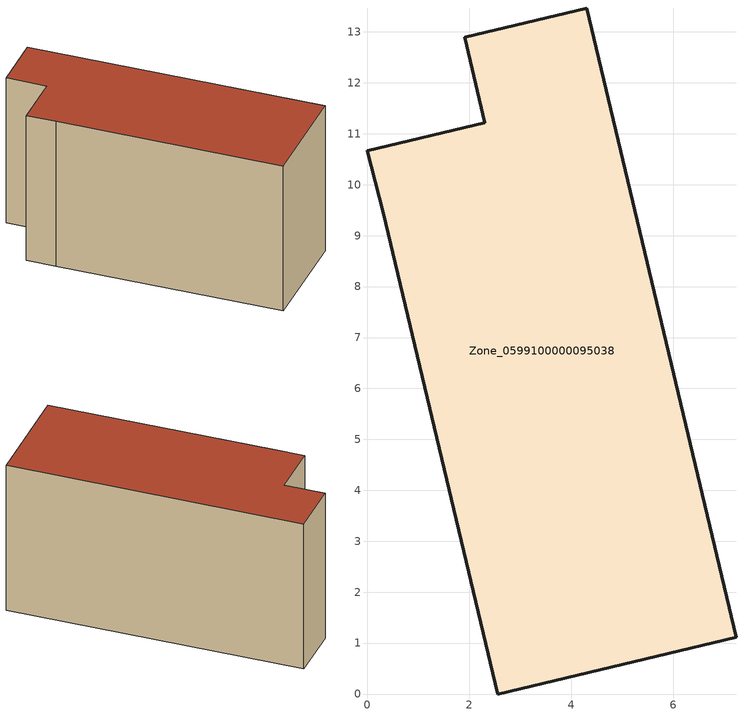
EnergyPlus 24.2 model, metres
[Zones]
Zone_0599100000095038
 floor ground (C_G): 2.56,0 0.31,9.45 0,10.66 2.3,11.21 1.91,12.9 4.31,13.47 7.24,1.11 z0
 wall outside (C_F): 0.31,9.45 2.56,0 7.24,1.11 4.31,13.47 1.91,12.9 2.3,11.21 0,10.66 0.31,9.45 z0:6.86
 roof outside (C_R): 7.24,1.11 4.31,13.47 1.91,12.9 2.3,11.21 0,10.66 0.31,9.45 2.56,0 z6.86
[BUILDING]
Pand.0599100000095038: North Axis=0; Terrain=City; Loads Convergence Tolerance Value=0.04; Temperature Convergence Tolerance Value=0.4; Solar Distribution=FullExterior; Maximum Number of Warmup Days=25; Minimum Number of Warmup Days=1
[Site:Location]
Rotterdam.The.Hague.AP_ZH_NLD Design_Conditions: Latitude=51.96; Longitude=4.45; Time Zone=1; Elevation=-4.5
[SITE:GROUNDTEMPERATURE:BUILDINGSURFACE]
18, 18, 18, 18, 18, 18, 18, 18, 18, 18, 18, 18
[MATERIAL] Thermal Absorptance=0.9; Solar Absorptance=0.7; Visible Absorptance=0.7
Name | Roughness | Thickness | Conductivity | Density | Specific Heat
G.TI.1975-1991 | MediumSmooth | 0.15 | 0.288461 | 540 | 1210
F.TI.1975-1991 | Rough | 0.3 | 0.230769 | 1920 | 840
R.TI.1975-1991 | MediumRough | 0.2 | 0.153846 | 1500 | 1000
[CONSTRUCTION]
C_G: G.TI.1975-1991
C_F: F.TI.1975-1991
C_R: R.TI.1975-1991
[ZONE]
Zone_0599100000095038: Type=1; Multiplier=1; Ceiling Height=Autocalculate; Volume=Autocalculate; Floor Area=autocalculate; Part of Total Floor Area=Yes
[ZONEINFILTRATION:DESIGNFLOWRATE]
Infil_Zone_0599100000095038: Zone or ZoneList or Space or SpaceList=Zone_0599100000095038; Schedule=AlwaysOn; Design Flow Rate Calculation Method=Flow/Area; Flow Rate per Floor Area=0.003; Constant Term Coefficient=1; Temperature Term Coefficient=0; Velocity Term Coefficient=0; Velocity Squared Term Coefficient=0
[HVACTEMPLATE:ZONE:IDEALLOADSAIRSYSTEM]
Zone_0599100000095038: Maximum Heating Supply Air Temperature=50; Minimum Cooling Supply Air Temperature=13; Maximum Heating Supply Air Humidity Ratio=0.0156; Minimum Cooling Supply Air Humidity Ratio=0.0077; Heating Limit=NoLimit; Cooling Limit=NoLimit; Dehumidification Control Type=ConstantSensibleHeatRatio; Cooling Sensible Heat Ratio=0.7; Dehumidification Setpoint=60; Humidification Control Type=None; Humidification Setpoint=30; Outdoor Air Method=None; Outdoor Air Flow Rate per Person=0.00944; Outdoor Air Flow Rate per Zone Floor Area=0; Outdoor Air Flow Rate per Zone=0; Demand Controlled Ventilation Type=None; Outdoor Air Economizer Type=NoEconomizer; Heat Recovery Type=None; Sensible Heat Recovery Effectiveness=0.7; Latent Heat Recovery Effectiveness=0.65
[ZONECONTROL:THERMOSTAT]
ThermostatControl_Zone_0599100000095038: Zone or ZoneList=Zone_0599100000095038; Control Type Schedule=DualSetpointControlType; Control 1=Thermostat_Zone_0599100000095038; Temperature Difference Between Cutout And Setpoint=0
[THERMOSTATSETPOINT:DUALSETPOINT]
Thermostat_Zone_0599100000095038: Heating Setpoint Temperature Schedule=HeatingSetpoint_Zone_0599100000095038; Cooling Setpoint Temperature Schedule=CoolingSetpoint_Zone_0599100000095038
[SCHEDULE:COMPACT]
HeatingSetpoint_Zone_0599100000095038: Through: 12/31, For: AllDays, Until: 24:00, 21
CoolingSetpoint_Zone_0599100000095038: Through: 12/31, For: AllDays, Until: 24:00, 24
DualSetpointControlType: Through: 12/31, For: AllDays, Until: 24:00, 4
AlwaysOn: Through: 12/31, For: AllDays, Until: 24:00, 1
